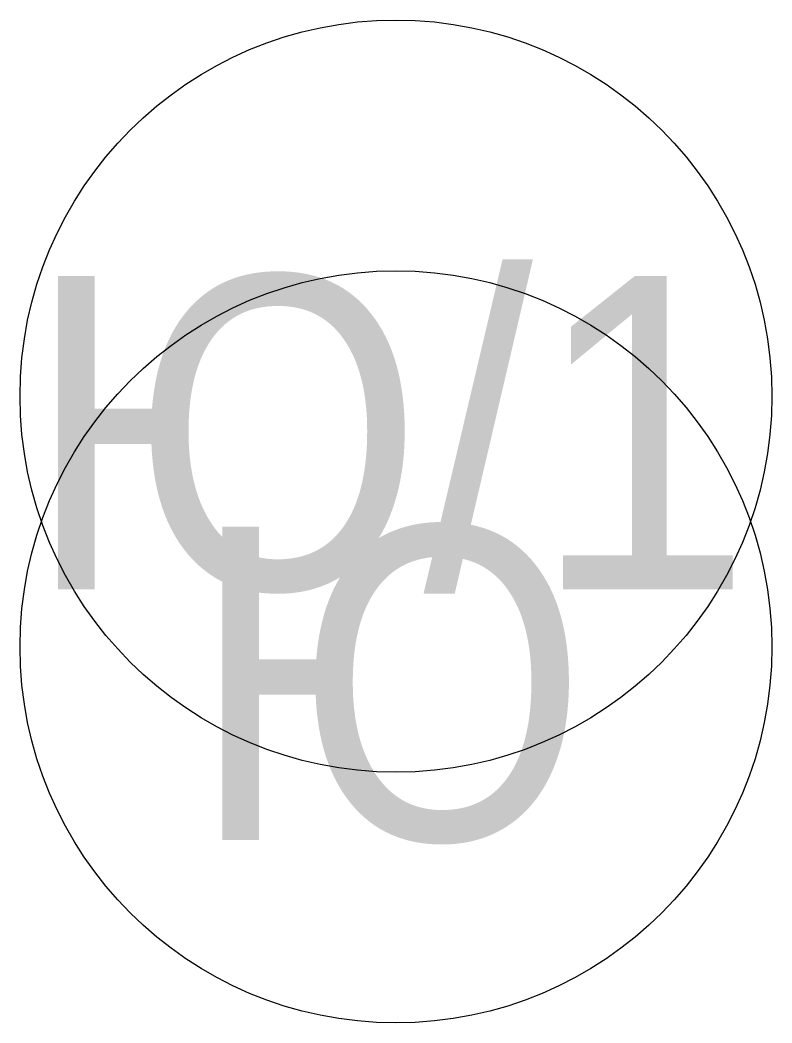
# Model space of a CAD drawing. Header units: millimetres. Extents: x -6467 to 106027, y -7090 to 195095.
# Drawn here: x 65859 to 67059, y 144845 to 146445 of the extents above; entities that cross this region are included whole.
import ezdxf

# ---------------------------------------------------------------- set-up
doc = ezdxf.new("R2010")
doc.units = ezdxf.units.MM
doc.layers.add('Оси-1', color=7, linetype='Continuous', lineweight=20, true_color=0xaaaaaa)
doc.layers.add('Оси-2', color=7, linetype='Continuous', lineweight=9, true_color=0xaaaaaa)
doc.styles.add('Arial', font='arial.ttf', dxfattribs={"width": 0.9, "height": 500})

# ---------------------------------------------------------------- blocks, each defined once
blk = doc.blocks.new('Ось сетки - Круг_Ø6_00__ISO-2_5_0_9K_-17386508-АИ_План этажа Радиаторы_3')
at = {"layer": 'Оси-1'}
blk.add_circle((0, 0), 3, dxfattribs=at)

msp = doc.modelspace()

# ---------------------------------------------------------------- block references
at = {"layer": 'Оси-1', "xscale": 199.9999999999999, "yscale": 199.9999999999999, "zscale": 199.9999999999999, "rotation": 269.9999999999995}
for p in [(66459.2, 145845.1), (66459.2, 145445.1)]:
    msp.add_blockref('Ось сетки - Круг_Ø6_00__ISO-2_5_0_9K_-17386508-АИ_План этажа Радиаторы_3', p, dxfattribs=at)

# ---------------------------------------------------------------- texts
at = {"layer": 'Оси-2', "char_height": 500, "attachment_point": 5, "line_spacing_factor": 0.936439, "style": 'Arial'}
for s, insert, width in [('\\pxqc,t4.572,9.144,13.716,18.288,22.86,27.432,32.004,36.576,41.148,45.72,50.292,54.864,59.436,64.008,68.58,73.152,77.724,82.296,86.868,91.44,96.012,100.584,105.156,109.728,114.3,118.872,123.444,128.016,132.588,137.16,141.732,146.304;{Ю/1}', (66447.8, 145783.3), 1179), ('\\pxqc,t4.572,9.144,13.716,18.288,22.86,27.432,32.004,36.576,41.148,45.72,50.292,54.864,59.436,64.008,68.58,73.152,77.724,82.296,86.868,91.44,96.012,100.584,105.156,109.728,114.3,118.872,123.444,128.016,132.588,137.16,141.732,146.304;{Ю}', (66447.8, 145383.3), 655.2)]:
    msp.add_mtext(s, dxfattribs=dict(at, insert=insert, width=width))

doc.saveas('drawing.dxf')
